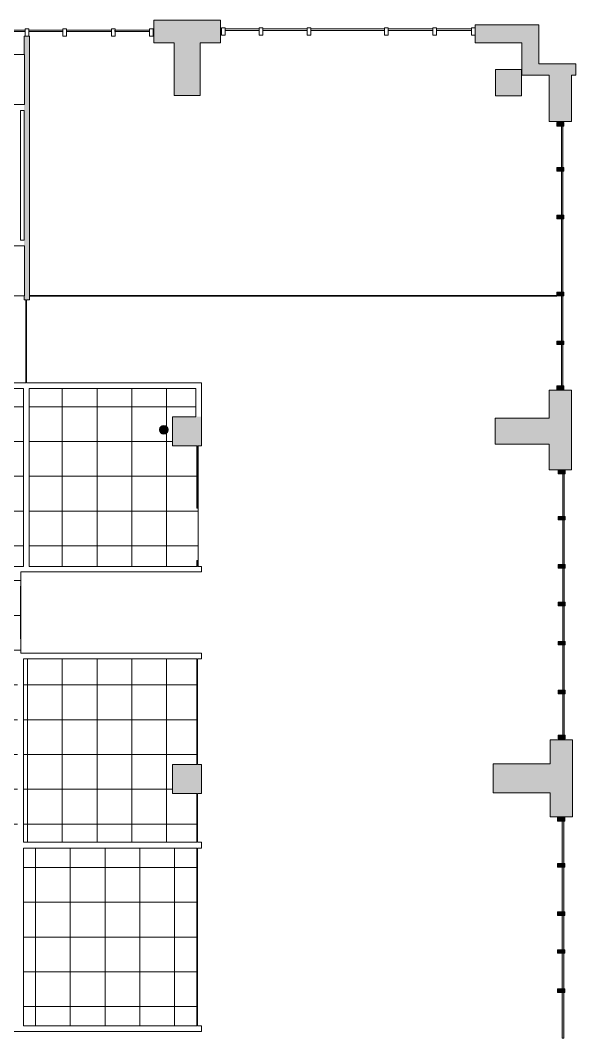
# Model space of a CAD drawing. Header units: inches. Extents: x -674 to 800, y -349 to 915.
# Drawn here: x 417 to 800, y 215 to 915 of the extents above; entities that cross this region are included whole.
import ezdxf

# ---------------------------------------------------------------- set-up
doc = ezdxf.new("R2010")
doc.units = ezdxf.units.IN
doc.header["$MEASUREMENT"] = 0
for name, color, linetype, lineweight in [('A-CLNG', 13, 'Continuous', 9), ('A-CLNG-PATT', 13, 'Continuous', 9), ('A-COLS', 52, 'Continuous', 9), ('A-GLAZ-CURT', 52, 'Continuous', 13), ('A-GLAZ-CWMG', 51, 'Continuous', 13), ('A-WALL', 113, 'Continuous', 13), ('A-WALL-PATT', 111, 'Continuous', 13), ('I-WALL', 2, 'Continuous', 9), ('Q-SPCQ', 91, 'Continuous', 9)]:
    doc.layers.add(name, color=color, linetype=linetype, lineweight=lineweight)

# ---------------------------------------------------------------- blocks, each defined once
blk = doc.blocks.new('System Panel - Glazed-1563014-Reflected Ceiling Plan')
at = {"layer": 'A-GLAZ-CURT', "lineweight": 9}
blk.add_hatch(color=55, dxfattribs=at).paths.add_polyline_path([(14.25, 1.75), (-14.25, 1.75), (-14.25, 0.75), (14.25, 0.75)], flags=0)
at = {"layer": 'A-GLAZ-CURT', "color": 7, "lineweight": 20}
for p, q in [((-14.25, 0.75), (-14.25, 1.75)), ((-14.25, 1.75), (14.25, 1.75)), ((14.25, 0.75), (-14.25, 0.75)), ((14.25, 1.75), (14.25, 0.75))]:
    blk.add_line(p, q, dxfattribs=at)
blk = doc.blocks.new('System Panel - Glazed-1563015-Reflected Ceiling Plan')
at = {"layer": 'A-GLAZ-CURT', "lineweight": 9}
blk.add_hatch(color=55, dxfattribs=at).paths.add_polyline_path([(15.625, 1.75), (-15.625, 1.75), (-15.625, 0.75), (15.625, 0.75)], flags=0)
at = {"layer": 'A-GLAZ-CURT', "color": 7, "lineweight": 20}
for p, q in [((-15.625, 0.75), (-15.625, 1.75)), ((-15.625, 1.75), (15.625, 1.75)), ((15.625, 0.75), (-15.625, 0.75)), ((15.625, 1.75), (15.625, 0.75))]:
    blk.add_line(p, q, dxfattribs=at)
blk = doc.blocks.new('System Panel - Glazed-1563029-Reflected Ceiling Plan')
at = {"layer": 'A-GLAZ-CURT', "lineweight": 9}
blk.add_hatch(color=55, dxfattribs=at).paths.add_polyline_path([(25.25, 1.75), (-25.25, 1.75), (-25.25, 0.75), (25.25, 0.75)], flags=0)
at = {"layer": 'A-GLAZ-CURT', "color": 7, "lineweight": 20}
for p, q in [((-25.25, 0.75), (-25.25, 1.75)), ((-25.25, 1.75), (25.25, 1.75)), ((25.25, 0.75), (-25.25, 0.75)), ((25.25, 1.75), (25.25, 0.75))]:
    blk.add_line(p, q, dxfattribs=at)
blk = doc.blocks.new('System Panel - Glazed-1563030-Reflected Ceiling Plan')
at = {"layer": 'A-GLAZ-CURT', "lineweight": 9}
blk.add_hatch(color=55, dxfattribs=at).paths.add_polyline_path([(15.25, 1.75), (-15.25, 1.75), (-15.25, 0.75), (15.25, 0.75)], flags=0)
at = {"layer": 'A-GLAZ-CURT', "color": 7, "lineweight": 20}
for p, q in [((-15.25, 0.75), (-15.25, 1.75)), ((-15.25, 1.75), (15.25, 1.75)), ((15.25, 0.75), (-15.25, 0.75)), ((15.25, 1.75), (15.25, 0.75))]:
    blk.add_line(p, q, dxfattribs=at)
blk = doc.blocks.new('Rectangular Mullion - Rectangular Mullion 1-1562989-Reflected Ceiling Plan')
at = {"layer": 'A-GLAZ-CWMG', "lineweight": 9}
blk.add_hatch(color=55, dxfattribs=at).paths.add_polyline_path([(1.25, 2.5), (1.25, -2.5), (-1.25, -2.5), (-1.25, 2.5)], flags=0)
at = {"layer": 'A-GLAZ-CWMG', "color": 7, "lineweight": 20}
for p, q in [((1.25, 2.5), (-1.25, 2.5)), ((-1.25, 2.5), (-1.25, -2.5)), ((1.25, -2.5), (1.25, 2.5)), ((-1.25, -2.5), (1.25, -2.5))]:
    blk.add_line(p, q, dxfattribs=at)
blk = doc.blocks.new('System Panel - Glazed-1562996-Reflected Ceiling Plan')
at = {"layer": 'A-GLAZ-CURT', "lineweight": 9}
blk.add_hatch(color=55, dxfattribs=at).paths.add_polyline_path([(12.25, 0.75), (12.25, 1.75), (-12.25, 1.75), (-12.25, 0.75)], flags=0)
at = {"layer": 'A-GLAZ-CURT', "color": 7, "lineweight": 20}
for p, q in [((-12.25, 0.75), (-12.25, 1.75)), ((-12.25, 1.75), (12.25, 1.75)), ((12.25, 0.75), (-12.25, 0.75)), ((12.25, 1.75), (12.25, 0.75))]:
    blk.add_line(p, q, dxfattribs=at)
blk = doc.blocks.new('System Panel - Glazed-1562997-Reflected Ceiling Plan')
at = {"layer": 'A-GLAZ-CURT', "lineweight": 9}
blk.add_hatch(color=55, dxfattribs=at).paths.add_polyline_path([(11.75, 1.75), (-11.75, 1.75), (-11.75, 0.75), (11.75, 0.75)], flags=0)
at = {"layer": 'A-GLAZ-CURT', "color": 7, "lineweight": 20}
for p, q in [((-11.75, 0.75), (-11.75, 1.75)), ((-11.75, 1.75), (11.75, 1.75)), ((11.75, 0.75), (-11.75, 0.75)), ((11.75, 1.75), (11.75, 0.75))]:
    blk.add_line(p, q, dxfattribs=at)
blk = doc.blocks.new('System Panel - Glazed-1563016-Reflected Ceiling Plan')
at = {"layer": 'A-GLAZ-CURT', "lineweight": 9}
blk.add_hatch(color=55, dxfattribs=at).paths.add_polyline_path([(15.37, 1.75), (-15.37, 1.75), (-15.37, 0.75), (15.37, 0.75)], flags=0)
at = {"layer": 'A-GLAZ-CURT', "color": 7, "lineweight": 20}
for p, q in [((-15.37, 0.75), (-15.37, 1.75)), ((-15.37, 1.75), (15.37, 1.75)), ((15.37, 0.75), (-15.37, 0.75)), ((15.37, 1.75), (15.37, 0.75))]:
    blk.add_line(p, q, dxfattribs=at)
blk = doc.blocks.new('System Panel - Glazed-1563017-Reflected Ceiling Plan')
at = {"layer": 'A-GLAZ-CURT', "lineweight": 9}
blk.add_hatch(color=55, dxfattribs=at).paths.add_polyline_path([(14.62, 1.75), (-14.62, 1.75), (-14.62, 0.75), (14.62, 0.75)], flags=0)
at = {"layer": 'A-GLAZ-CURT', "color": 7, "lineweight": 20}
for p, q in [((-14.62, 0.75), (-14.62, 1.75)), ((-14.62, 1.75), (14.62, 1.75)), ((14.62, 0.75), (-14.62, 0.75)), ((14.62, 1.75), (14.62, 0.75))]:
    blk.add_line(p, q, dxfattribs=at)
blk = doc.blocks.new('System Panel - Glazed-1562995-Reflected Ceiling Plan')
at = {"layer": 'A-GLAZ-CURT', "lineweight": 9}
blk.add_hatch(color=55, dxfattribs=at).paths.add_polyline_path([(15.75, 1.75), (-15.75, 1.75), (-15.75, 0.75), (15.75, 0.75)], flags=0)
at = {"layer": 'A-GLAZ-CURT', "color": 7, "lineweight": 20}
for p, q in [((-15.75, 0.75), (-15.75, 1.75)), ((-15.75, 1.75), (15.75, 1.75)), ((15.75, 0.75), (-15.75, 0.75)), ((15.75, 1.75), (15.75, 0.75))]:
    blk.add_line(p, q, dxfattribs=at)
blk = doc.blocks.new('System Panel - Glazed-1562998-Reflected Ceiling Plan')
at = {"layer": 'A-GLAZ-CURT', "lineweight": 9}
blk.add_hatch(color=55, dxfattribs=at).paths.add_polyline_path([(15.5, 0.75), (15.5, 1.75), (-15.5, 1.75), (-15.5, 0.75)], flags=0)
at = {"layer": 'A-GLAZ-CURT', "color": 7, "lineweight": 20}
for p, q in [((-15.5, 0.75), (-15.5, 1.75)), ((-15.5, 1.75), (15.5, 1.75)), ((15.5, 0.75), (-15.5, 0.75)), ((15.5, 1.75), (15.5, 0.75))]:
    blk.add_line(p, q, dxfattribs=at)
blk = doc.blocks.new('System Panel - Glazed-1562994-Reflected Ceiling Plan')
at = {"layer": 'A-GLAZ-CURT', "lineweight": 9}
blk.add_hatch(color=55, dxfattribs=at).paths.add_polyline_path([(14.625, 1.75), (-14.625, 1.75), (-14.625, 0.75), (14.625, 0.75)], flags=0)
at = {"layer": 'A-GLAZ-CURT', "color": 7, "lineweight": 20}
for p, q in [((-14.625, 0.75), (-14.625, 1.75)), ((-14.625, 1.75), (14.625, 1.75)), ((14.625, 0.75), (-14.625, 0.75)), ((14.625, 1.75), (14.625, 0.75))]:
    blk.add_line(p, q, dxfattribs=at)
blk = doc.blocks.new('Round Column - 06_ Diameter-1701335-Reflected Ceiling Plan')
at = {"layer": 'A-COLS'}
blk.add_hatch(color=55, dxfattribs=at).paths.add_polyline_path([(0, -3), (1.15, -2.77), (2.12, -2.12), (2.77, -1.15), (3, 0), (2.77, 1.15), (2.12, 2.12), (1.15, 2.77), (0, 3), (-1.15, 2.77), (-2.12, 2.12), (-2.77, 1.15), (-3, 0), (-2.77, -1.15), (-2.12, -2.12), (-1.15, -2.77), (-0.51, -2.9)], flags=0)
at = {"layer": 'A-COLS', "color": 7, "lineweight": 20}
for start, end in [(90, 180), (180, 0), (0, 90)]:
    blk.add_arc((0, 0), 3, start, end, dxfattribs=at)
blk = doc.blocks.new('System Panel - Glazed-V2-Reflected Ceiling Plan')
at = {"layer": 'A-GLAZ-CURT', "color": 7, "lineweight": 20}
for p, q in [((-12.25, 0.75), (-12.25, 1.75)), ((-12.25, 1.75), (12.25, 1.75)), ((12.25, 0.75), (-12.25, 0.75)), ((12.25, 1.75), (12.25, 0.75))]:
    blk.add_line(p, q, dxfattribs=at)
blk = doc.blocks.new('System Panel - Glazed-V4-Reflected Ceiling Plan')
at = {"layer": 'A-GLAZ-CURT', "color": 7, "lineweight": 20}
for p, q in [((-11.75, 0.75), (-11.75, 1.75)), ((-11.75, 1.75), (11.75, 1.75)), ((11.75, 0.75), (-11.75, 0.75)), ((11.75, 1.75), (11.75, 0.75))]:
    blk.add_line(p, q, dxfattribs=at)
blk = doc.blocks.new('System Panel - Glazed-V1-Reflected Ceiling Plan')
at = {"layer": 'A-GLAZ-CURT', "color": 7, "lineweight": 20}
for p, q in [((-15.5, 0.75), (-15.5, 1.75)), ((-15.5, 1.75), (15.5, 1.75)), ((15.5, 0.75), (-15.5, 0.75)), ((15.5, 1.75), (15.5, 0.75))]:
    blk.add_line(p, q, dxfattribs=at)
blk = doc.blocks.new('System Panel - Glazed-1563066-Reflected Ceiling Plan')
at = {"layer": 'A-GLAZ-CURT', "color": 7, "lineweight": 20}
for p, q in [((-11.875, 0.75), (-11.875, 1.75)), ((-11.875, 1.75), (11.875, 1.75)), ((11.875, 0.75), (-11.875, 0.75)), ((11.875, 1.75), (11.875, 0.75))]:
    blk.add_line(p, q, dxfattribs=at)
blk = doc.blocks.new('Rectangular Mullion - Rectangular Mullion 1-V3-Reflected Ceiling Plan')
at = {"layer": 'A-GLAZ-CWMG', "color": 7, "lineweight": 20}
for p, q in [((1.25, 2.5), (-1.25, 2.5)), ((-1.25, 2.5), (-1.25, -2.5)), ((1.25, -2.5), (1.25, 2.5)), ((-1.25, -2.5), (1.25, -2.5))]:
    blk.add_line(p, q, dxfattribs=at)
blk = doc.blocks.new('System Panel - Glazed-V6-Reflected Ceiling Plan')
at = {"layer": 'A-GLAZ-CURT', "color": 7, "lineweight": 20}
for p, q in [((-15.375, 0.75), (-15.375, 1.75)), ((-15.375, 1.75), (15.375, 1.75)), ((15.375, 0.75), (-15.375, 0.75)), ((15.375, 1.75), (15.375, 0.75))]:
    blk.add_line(p, q, dxfattribs=at)
blk = doc.blocks.new('System Panel - Glazed-1563054-Reflected Ceiling Plan')
at = {"layer": 'A-GLAZ-CURT', "color": 7, "lineweight": 20}
for p, q in [((-25.375, 0.75), (-25.375, 1.75)), ((-25.375, 1.75), (25.375, 1.75)), ((25.375, 0.75), (-25.375, 0.75)), ((25.375, 1.75), (25.375, 0.75))]:
    blk.add_line(p, q, dxfattribs=at)
blk = doc.blocks.new('System Panel - Glazed-1563055-Reflected Ceiling Plan')
at = {"layer": 'A-GLAZ-CURT', "color": 7, "lineweight": 20}
for p, q in [((-15.4375, 0.75), (-15.4375, 1.75)), ((-15.4375, 1.75), (15.4375, 1.75)), ((15.4375, 0.75), (-15.4375, 0.75)), ((15.4375, 1.75), (15.4375, 0.75))]:
    blk.add_line(p, q, dxfattribs=at)
blk = doc.blocks.new('System Panel - Glazed-1563056-Reflected Ceiling Plan')
at = {"layer": 'A-GLAZ-CURT', "color": 7, "lineweight": 20}
for p, q in [((-12.125, 0.75), (-12.125, 1.75)), ((-12.125, 1.75), (12.125, 1.75)), ((12.125, 0.75), (-12.125, 0.75)), ((12.125, 1.75), (12.125, 0.75))]:
    blk.add_line(p, q, dxfattribs=at)
blk = doc.blocks.new('Refrigerator - Default-495183-Reflected Ceiling Plan')
at = {"layer": 'Q-SPCQ'}
for p, q in [((17.25, 15.3), (-17.25, 15.3)), ((-17.25, 15.3), (-17.25, -16.45)), ((17.25, -16.45), (17.25, 15.3)), ((-17.25, -16.45), (17.25, -16.45))]:
    blk.add_line(p, q, dxfattribs=at)

msp = doc.modelspace()

# ---------------------------------------------------------------- hatches: boundary and pattern name
at = {"layer": 'A-CLNG-PATT', "lineweight": 13}
h = msp.add_hatch(dxfattribs=at)
h.set_pattern_fill('FP_7', color=256, style=0, pattern_type=2)
h.set_pattern_definition([(90, (421.663, 504.81), (24, -1e-15), []), (0, (421.663, 504.81), (0, -24), [])])
h.paths.add_polyline_path([(323.16, 348.22), (414.79, 348.22), (414.79, 478.78), (416.54, 478.78), (416.54, 488.78), (416.79, 488.78), (416.79, 524.78), (416.54, 524.78), (416.54, 534.78), (303.79, 534.78), (303.79, 408.26), (323.16, 408.26), (323.16, 388.26)], flags=0)
h.paths.add_polyline_path([(538.54, 348.22), (538.54, 381.9), (521.79, 381.9), (521.79, 401.9), (538.54, 401.9), (538.54, 474.9), (418.79, 474.9), (418.79, 348.22), (521.79, 348.22)], flags=0)
h.paths.add_polyline_path([(539.04, 538.65), (539.54, 538.65), (539.54, 621.9), (539.04, 621.9), (539.04, 578.78), (538.54, 578.78), (538.54, 621.9), (521.79, 621.9), (521.79, 641.9), (537.79, 641.9), (537.79, 661.4), (422.79, 661.4), (422.79, 538.65), (538.54, 538.65), (538.54, 542.78), (539.04, 542.78), (539.04, 541)], flags=0)
h.paths.add_polyline_path([(416.54, 538.65), (418.79, 538.65), (418.79, 661.4), (303.79, 661.4), (303.79, 641.9), (319.79, 641.9), (319.79, 621.9), (303.79, 621.9), (303.79, 538.65), (414.79, 538.65)], flags=0)
h.paths.add_polyline_path([(515.79, 629.9), (515.01, 630.01), (514.29, 630.31), (513.67, 630.78), (513.19, 631.4), (512.89, 632.13), (512.79, 632.9), (512.89, 633.68), (513.19, 634.4), (513.67, 635.03), (514.29, 635.5), (515.01, 635.8), (515.79, 635.9), (516.56, 635.8), (517.29, 635.5), (517.91, 635.03), (518.39, 634.4), (518.69, 633.68), (518.79, 632.9), (518.69, 632.13), (518.39, 631.4), (517.91, 630.78), (517.29, 630.31), (516.56, 630.01)], flags=0)
h = msp.add_hatch(dxfattribs=at)
h.set_pattern_fill('FP_6', color=256, style=0, pattern_type=2)
h.set_pattern_definition([(270, (475.163, 282.873), (-24, -1e-15), []), (180, (475.163, 282.873), (3e-15, 24), [])])
h.paths.add_polyline_path([(538.54, 221.53), (538.54, 344.22), (418.79, 344.22), (418.79, 221.53), (484.24, 221.53)], flags=0)
at = {"layer": 'A-WALL-PATT'}
for points in [[(508.79, 899.97), (554.79, 899.97), (554.79, 915.47), (508.79, 915.47)], [(762.79, 899.9), (762.79, 912.4), (730.66, 912.4), (730.66, 899.9)], [(762.79, 877.65), (774.54, 877.65), (774.54, 912.4), (762.79, 912.4), (762.79, 885.4)], [(420.54, 722.47), (422.98, 722.47), (422.98, 904.47), (419.23, 904.47), (419.23, 891.78), (419.54, 891.78), (419.52, 857.28), (419.23, 857.28), (419.23, 759.78), (419.54, 759.78), (419.54, 725.28), (419.23, 725.28), (419.23, 722.47), (419.54, 722.47)], [(540.79, 863.5), (540.79, 899.97), (522.79, 899.97), (522.79, 863.5)], [(774.54, 877.65), (800.04, 877.65), (800.04, 885.4), (774.54, 885.4)], [(762.66, 863.4), (762.66, 881.4), (744.66, 881.4), (744.66, 863.4)], [(781.67, 845.65), (797.17, 845.65), (797.17, 877.65), (781.67, 877.65)], [(797.1, 605.15), (797.1, 660.15), (781.6, 660.15), (781.6, 605.15)], [(537.17, 621.9), (541.79, 621.9), (541.79, 641.9), (521.79, 641.9), (521.79, 621.9)], [(781.6, 622.9), (781.6, 640.9), (744.35, 640.9), (744.35, 622.9)], [(782.29, 365.9), (797.79, 365.9), (797.79, 418.9), (782.29, 418.9), (782.29, 382.4)], [(538.54, 381.9), (541.79, 381.9), (541.79, 401.9), (521.79, 401.9), (521.79, 381.9)], [(781.6, 382.4), (782.29, 382.4), (782.29, 402.4), (743.04, 402.4), (743.04, 382.4)]]:
    msp.add_hatch(color=8, dxfattribs=at).paths.add_polyline_path(points, flags=0)
h = msp.add_hatch(color=8, dxfattribs=at)
h.paths.add_polyline_path([(786.92, 725.15), (786.92, 725.65), (555.86, 725.65), (555.86, 725.15), (781.67, 725.15)], flags=0)
h.paths.add_polyline_path([(519.86, 725.15), (519.86, 725.65), (422.98, 725.65), (422.98, 725.15), (508.79, 725.15)], flags=0)

# ---------------------------------------------------------------- linework, layer by layer
at = {"layer": 'A-CLNG', "lineweight": 13}
for p, q in [((539.54, 621.9), (539.54, 538.65)), ((416.79, 524.78), (416.79, 488.78)), ((538.54, 470.78), (538.54, 434.78)), ((538.54, 262.65), (538.54, 226.65))]:
    msp.add_line(p, q, dxfattribs=at)
for start, end in [(159.97132, 180), (180, 200.02868), (114.97132, 155.02868), (204.97132, 245.02868), (69.97132, 110.02868), (249.97132, 290.02868), (24.97132, 65.02868), (294.97132, 335.02868), (0, 20.02868), (339.97132, 0)]:
    msp.add_arc((515.79, 632.9), 3, start, end, dxfattribs=at)
at = {"layer": 'A-WALL', "color": 7, "lineweight": 20}
for p, q in [((508.79, 899.97), (508.79, 915.47)), ((508.79, 915.47), (554.79, 915.47)), ((554.79, 915.47), (554.79, 899.97)), ((730.66, 899.9), (730.66, 912.4)), ((730.66, 912.4), (774.54, 912.4)), ((774.54, 912.4), (774.54, 885.4)), ((419.23, 891.78), (419.23, 904.47)), ((419.23, 904.47), (422.98, 904.47)), ((422.98, 904.47), (422.98, 722.47)), ((522.79, 899.97), (508.79, 899.97)), ((522.79, 863.5), (522.79, 899.97)), ((540.79, 899.97), (540.79, 863.5)), ((554.79, 899.97), (540.79, 899.97)), ((762.79, 899.9), (730.66, 899.9)), ((762.79, 877.65), (762.79, 899.9)), ((774.54, 885.4), (800.04, 885.4)), ((800.04, 885.4), (800.04, 877.65)), ((744.66, 881.4), (762.66, 881.4)), ((744.66, 863.4), (744.66, 881.4)), ((762.66, 881.4), (762.66, 863.4)), ((781.67, 877.65), (762.79, 877.65)), ((781.67, 845.65), (781.67, 877.65)), ((800.04, 877.65), (797.17, 877.65)), ((797.17, 877.65), (797.17, 845.65)), ((540.79, 863.5), (522.79, 863.5)), ((762.66, 863.4), (744.66, 863.4)), ((416.79, 853.28), (416.79, 763.78)), ((419.23, 853.28), (416.79, 853.28)), ((419.23, 763.78), (419.23, 853.28)), ((797.17, 845.65), (781.67, 845.65)), ((416.79, 763.78), (419.23, 763.78)), ((419.23, 722.47), (419.23, 725.28)), ((420.54, 722.47), (419.23, 722.47)), ((422.98, 722.47), (421.04, 722.47)), ((356.79, 665.4), (420.54, 665.4)), ((421.04, 665.4), (541.79, 665.4)), ((541.79, 665.4), (541.79, 621.9)), ((418.79, 661.4), (356.79, 661.4)), ((418.79, 538.65), (418.79, 661.4)), ((537.79, 661.4), (422.79, 661.4)), ((422.79, 661.4), (422.79, 538.65)), ((537.79, 641.9), (537.79, 661.4)), ((781.6, 640.9), (781.6, 660.15)), ((781.6, 660.15), (797.1, 660.15)), ((797.1, 660.15), (797.1, 605.15)), ((521.79, 621.9), (521.79, 641.9)), ((521.79, 641.9), (537.79, 641.9)), ((744.35, 622.9), (744.35, 640.9)), ((744.35, 640.9), (781.6, 640.9)), ((538.54, 621.9), (521.79, 621.9)), ((541.79, 621.9), (539.04, 621.9)), ((781.6, 622.9), (744.35, 622.9)), ((781.6, 605.15), (781.6, 622.9)), ((797.1, 605.15), (781.6, 605.15)), ((303.79, 538.65), (418.79, 538.65)), ((541.79, 534.9), (417.04, 534.9)), ((422.79, 538.65), (538.54, 538.65)), ((539.04, 538.65), (541.79, 538.65)), ((541.79, 538.65), (541.79, 534.9)), ((417.04, 478.78), (418.79, 478.78)), ((418.79, 478.78), (418.79, 478.65)), ((418.79, 478.65), (541.79, 478.65)), ((541.79, 478.65), (541.79, 474.9)), ((538.54, 474.9), (418.79, 474.9)), ((418.79, 474.9), (418.79, 348.22)), ((541.79, 474.9), (539.04, 474.9)), ((782.29, 402.4), (782.29, 418.9)), ((782.29, 418.9), (797.79, 418.9)), ((797.79, 418.9), (797.79, 365.9)), ((521.79, 381.9), (521.79, 401.9)), ((521.79, 401.9), (538.54, 401.9)), ((539.04, 401.9), (541.79, 401.9)), ((541.79, 401.9), (541.79, 381.9)), ((743.04, 402.4), (782.29, 402.4)), ((743.04, 382.4), (743.04, 402.4)), ((538.54, 381.9), (521.79, 381.9)), ((541.79, 381.9), (539.04, 381.9)), ((782.29, 382.4), (743.04, 382.4)), ((782.29, 365.9), (782.29, 382.4)), ((797.79, 365.9), (782.29, 365.9)), ((418.79, 348.22), (538.54, 348.22)), ((418.79, 344.22), (418.79, 221.53)), ((538.54, 344.22), (418.79, 344.22)), ((539.04, 348.22), (541.79, 348.22)), ((541.79, 344.22), (539.04, 344.22)), ((541.79, 348.22), (541.79, 344.22)), ((541.79, 217.78), (357.29, 217.78)), ((418.79, 221.53), (538.54, 221.53)), ((539.04, 221.53), (541.79, 221.53)), ((541.79, 221.53), (541.79, 217.78))]:
    msp.add_line(p, q, dxfattribs=at)
at = {"layer": 'I-WALL', "color": 7, "lineweight": 20}
for p, q in [((420.54, 714.4), (420.54, 722.47)), ((421.04, 722.47), (421.04, 714.4)), ((422.98, 725.65), (519.86, 725.65)), ((519.86, 725.15), (422.98, 725.15)), ((519.86, 725.65), (519.86, 725.15)), ((555.86, 725.15), (555.86, 725.65)), ((555.86, 725.65), (786.92, 725.65)), ((786.92, 725.15), (555.86, 725.15)), ((786.92, 725.65), (786.92, 725.15)), ((421.04, 714.4), (420.54, 714.4)), ((420.54, 665.4), (420.54, 678.4)), ((420.54, 678.4), (421.04, 678.4)), ((421.04, 678.4), (421.04, 665.4)), ((538.54, 578.78), (538.54, 621.9)), ((539.04, 621.9), (539.04, 578.78)), ((539.04, 578.78), (538.54, 578.78)), ((538.54, 538.65), (538.54, 542.78)), ((538.54, 542.78), (539.04, 542.78)), ((539.04, 542.78), (539.04, 538.65)), ((417.04, 534.9), (417.04, 524.78)), ((417.04, 524.78), (416.54, 524.78)), ((416.54, 488.78), (417.04, 488.78)), ((417.04, 488.78), (417.04, 478.78)), ((538.54, 470.78), (538.54, 474.9)), ((539.04, 470.78), (538.54, 470.78)), ((539.04, 474.9), (539.04, 470.78)), ((538.54, 401.9), (538.54, 434.78)), ((538.54, 434.78), (539.04, 434.78)), ((539.04, 434.78), (539.04, 401.9)), ((538.54, 348.22), (538.54, 381.9)), ((539.04, 381.9), (539.04, 348.22)), ((538.54, 262.65), (538.54, 344.22)), ((539.04, 344.22), (539.04, 262.65)), ((539.04, 262.65), (538.54, 262.65)), ((538.54, 221.53), (538.54, 226.65)), ((538.54, 226.65), (539.04, 226.65)), ((539.04, 226.65), (539.04, 221.53))]:
    msp.add_line(p, q, dxfattribs=at)
at = {"layer": 'I-WALL', "lineweight": 13}
for p, q in [((555.86, 725.65), (519.86, 725.65)), ((519.86, 725.15), (555.86, 725.15)), ((420.54, 714.4), (420.54, 678.4)), ((421.04, 678.4), (421.04, 714.4)), ((417.04, 488.78), (417.04, 524.78)), ((539.04, 434.78), (539.04, 470.78)), ((539.04, 226.65), (539.04, 262.65))]:
    msp.add_line(p, q, dxfattribs=at)

# ---------------------------------------------------------------- block references
at = {"layer": 'A-COLS'}
msp.add_blockref('Round Column - 06_ Diameter-1701335-Reflected Ceiling Plan', (515.79, 632.9), dxfattribs=at)
at = {"layer": 'A-GLAZ-CURT', "lineweight": 9}
for name, p in [('System Panel - Glazed-V2-Reflected Ceiling Plan', (407.79, 906.97)), ('System Panel - Glazed-V4-Reflected Ceiling Plan', (434.29, 906.97)), ('System Panel - Glazed-V1-Reflected Ceiling Plan', (464.04, 906.97)), ('System Panel - Glazed-1563066-Reflected Ceiling Plan', (493.91, 906.97)), ('System Panel - Glazed-V4-Reflected Ceiling Plan', (569.79, 907.72)), ('System Panel - Glazed-V6-Reflected Ceiling Plan', (599.41, 907.72)), ('System Panel - Glazed-1563054-Reflected Ceiling Plan', (642.66, 907.72)), ('System Panel - Glazed-1563055-Reflected Ceiling Plan', (685.98, 907.72)), ('System Panel - Glazed-1563056-Reflected Ceiling Plan', (716.04, 907.72))]:
    msp.add_blockref(name, p, dxfattribs=at)
at = {"layer": 'A-GLAZ-CURT', "lineweight": 9, "rotation": 269.9999999999999}
for name, p in [('System Panel - Glazed-1563014-Reflected Ceiling Plan', (789.42, 828.15)), ('System Panel - Glazed-1563030-Reflected Ceiling Plan', (789.42, 796.15)), ('System Panel - Glazed-1563029-Reflected Ceiling Plan', (789.42, 753.15)), ('System Panel - Glazed-1563015-Reflected Ceiling Plan', (789.42, 709.78)), ('System Panel - Glazed-1563014-Reflected Ceiling Plan', (789.42, 677.4)), ('System Panel - Glazed-1563017-Reflected Ceiling Plan', (790.35, 587.78)), ('System Panel - Glazed-1563016-Reflected Ceiling Plan', (790.35, 555.28)), ('System Panel - Glazed-1562997-Reflected Ceiling Plan', (790.35, 525.65)), ('System Panel - Glazed-1562996-Reflected Ceiling Plan', (790.35, 499.15)), ('System Panel - Glazed-1563015-Reflected Ceiling Plan', (790.35, 468.78)), ('System Panel - Glazed-1563014-Reflected Ceiling Plan', (790.35, 436.4)), ('System Panel - Glazed-1562994-Reflected Ceiling Plan', (790.04, 348.28)), ('System Panel - Glazed-1562998-Reflected Ceiling Plan', (790.04, 315.65)), ('System Panel - Glazed-1562997-Reflected Ceiling Plan', (790.04, 285.9)), ('System Panel - Glazed-1562996-Reflected Ceiling Plan', (790.04, 259.4)), ('System Panel - Glazed-1562995-Reflected Ceiling Plan', (790.04, 228.9))]:
    msp.add_blockref(name, p, dxfattribs=at)
at = {"layer": 'A-GLAZ-CWMG', "lineweight": 9, "extrusion": (0, 0, -1)}
for name, p, rotation in [('Rectangular Mullion - Rectangular Mullion 1-V3-Reflected Ceiling Plan', (-556.79, 907.72), 180), ('Rectangular Mullion - Rectangular Mullion 1-V3-Reflected Ceiling Plan', (-582.79, 907.72), 180), ('Rectangular Mullion - Rectangular Mullion 1-V3-Reflected Ceiling Plan', (-616.04, 907.72), 180), ('Rectangular Mullion - Rectangular Mullion 1-V3-Reflected Ceiling Plan', (-669.29, 907.72), 180), ('Rectangular Mullion - Rectangular Mullion 1-V3-Reflected Ceiling Plan', (-702.66, 907.72), 180), ('Rectangular Mullion - Rectangular Mullion 1-V3-Reflected Ceiling Plan', (-729.41, 907.72), 180), ('Rectangular Mullion - Rectangular Mullion 1-V3-Reflected Ceiling Plan', (-421.29, 906.97), 180), ('Rectangular Mullion - Rectangular Mullion 1-V3-Reflected Ceiling Plan', (-447.29, 906.97), 180), ('Rectangular Mullion - Rectangular Mullion 1-V3-Reflected Ceiling Plan', (-480.79, 906.97), 180), ('Rectangular Mullion - Rectangular Mullion 1-V3-Reflected Ceiling Plan', (-507.04, 906.97), 180), ('Rectangular Mullion - Rectangular Mullion 1-1562989-Reflected Ceiling Plan', (-789.42, 843.65), 270.0000000000001), ('Rectangular Mullion - Rectangular Mullion 1-1562989-Reflected Ceiling Plan', (-789.42, 812.65), 270.0000000000001), ('Rectangular Mullion - Rectangular Mullion 1-1562989-Reflected Ceiling Plan', (-789.42, 779.65), 270.0000000000001), ('Rectangular Mullion - Rectangular Mullion 1-1562989-Reflected Ceiling Plan', (-789.42, 726.65), 270.0000000000001), ('Rectangular Mullion - Rectangular Mullion 1-1562989-Reflected Ceiling Plan', (-789.42, 692.9), 270.0000000000001), ('Rectangular Mullion - Rectangular Mullion 1-1562989-Reflected Ceiling Plan', (-789.42, 661.9), 270.0000000000001), ('Rectangular Mullion - Rectangular Mullion 1-1562989-Reflected Ceiling Plan', (-790.35, 603.65), 270.0000000000001), ('Rectangular Mullion - Rectangular Mullion 1-1562989-Reflected Ceiling Plan', (-790.35, 571.9), 270.0000000000001), ('Rectangular Mullion - Rectangular Mullion 1-1562989-Reflected Ceiling Plan', (-790.35, 538.65), 270.0000000000001), ('Rectangular Mullion - Rectangular Mullion 1-1562989-Reflected Ceiling Plan', (-790.35, 512.65), 270.0000000000001), ('Rectangular Mullion - Rectangular Mullion 1-1562989-Reflected Ceiling Plan', (-790.35, 485.65), 270.0000000000001), ('Rectangular Mullion - Rectangular Mullion 1-1562989-Reflected Ceiling Plan', (-790.35, 451.9), 270.0000000000001), ('Rectangular Mullion - Rectangular Mullion 1-1562989-Reflected Ceiling Plan', (-790.35, 420.9), 270.0000000000001), ('Rectangular Mullion - Rectangular Mullion 1-1562989-Reflected Ceiling Plan', (-790.04, 364.15), 270.0000000000001), ('Rectangular Mullion - Rectangular Mullion 1-1562989-Reflected Ceiling Plan', (-790.04, 332.4), 270.0000000000001), ('Rectangular Mullion - Rectangular Mullion 1-1562989-Reflected Ceiling Plan', (-790.04, 298.9), 270.0000000000001), ('Rectangular Mullion - Rectangular Mullion 1-1562989-Reflected Ceiling Plan', (-790.04, 272.9), 270.0000000000001), ('Rectangular Mullion - Rectangular Mullion 1-1562989-Reflected Ceiling Plan', (-790.04, 245.9), 270.0000000000001)]:
    msp.add_blockref(name, p, dxfattribs=dict(at, rotation=rotation))
at = {"layer": 'Q-SPCQ', "rotation": 90.00000000000006}
for p in [(403.09, 874.53), (403.09, 742.53)]:
    msp.add_blockref('Refrigerator - Default-495183-Reflected Ceiling Plan', p, dxfattribs=at)

doc.saveas('drawing.dxf')
